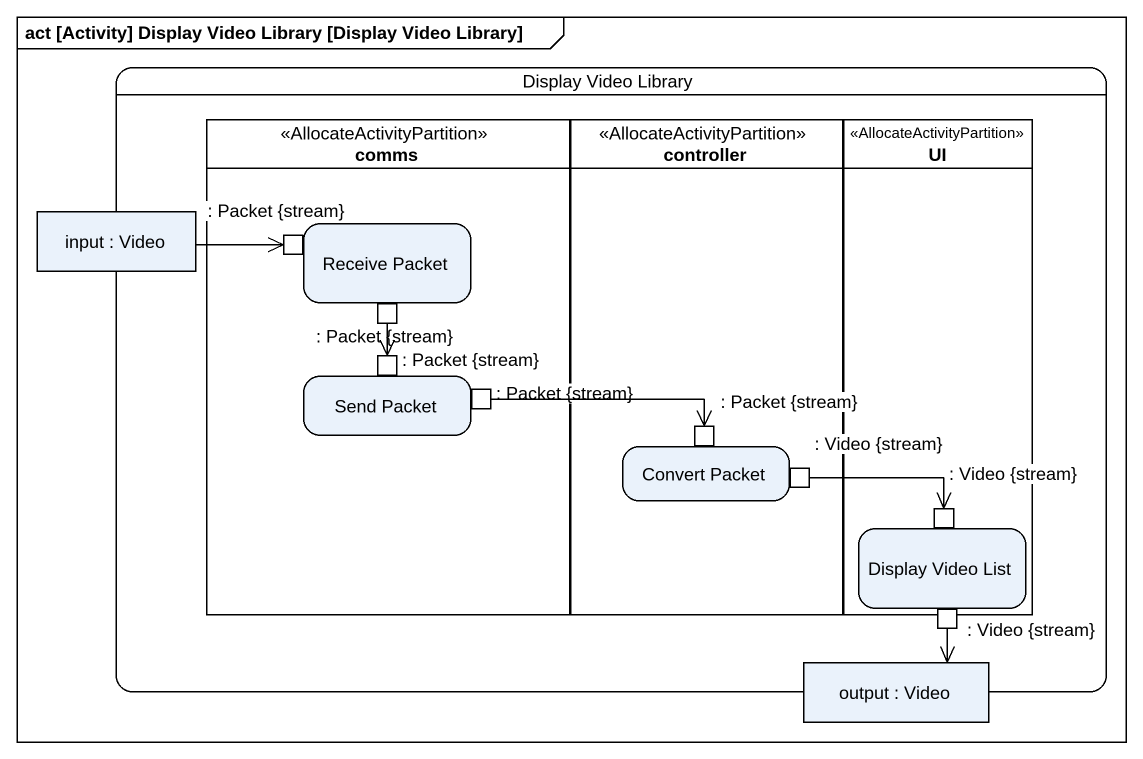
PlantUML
@startuml
mainframe act [Activity] Display Video Library [Display Video Library]
hide empty description
state "Display Video Library" as Display_Video_Library {
  state comms <<AllocateActivityPartition>> {
    state "Receive Packet" as Receive_Packet {
      state ": Packet {stream}" as Packet_stream <<inputPin>>
      state ": Packet {stream}" as Packet_stream_2 <<outputPin>>
    }
    state "Send Packet" as Send_Packet {
      state ": Packet {stream}" as Packet_stream_3 <<inputPin>>
      state ": Packet {stream}" as Packet_stream_4 <<outputPin>>
    }
  }
  state controller <<AllocateActivityPartition>> {
    state "Convert Packet" as Convert_Packet {
      state ": Packet {stream}" as Packet_stream_5 <<inputPin>>
      state ": Video {stream}" as Video_stream <<outputPin>>
    }
  }
  state UI <<AllocateActivityPartition>> {
    state "Display Video List" as Display_Video_List {
      state ": Video {stream}" as Video_stream_2 <<inputPin>>
      state ": Video {stream}" as Video_stream_3 <<outputPin>>
    }
  }
  state "input : Video" as input <<object>>
  state "output : Video" as output <<object>>
}
input -right-> Packet_stream
Packet_stream_2 --> Packet_stream_3
Packet_stream_4 -right-> Packet_stream_5
Video_stream -right-> Video_stream_2
Video_stream_3 --> output
@enduml
